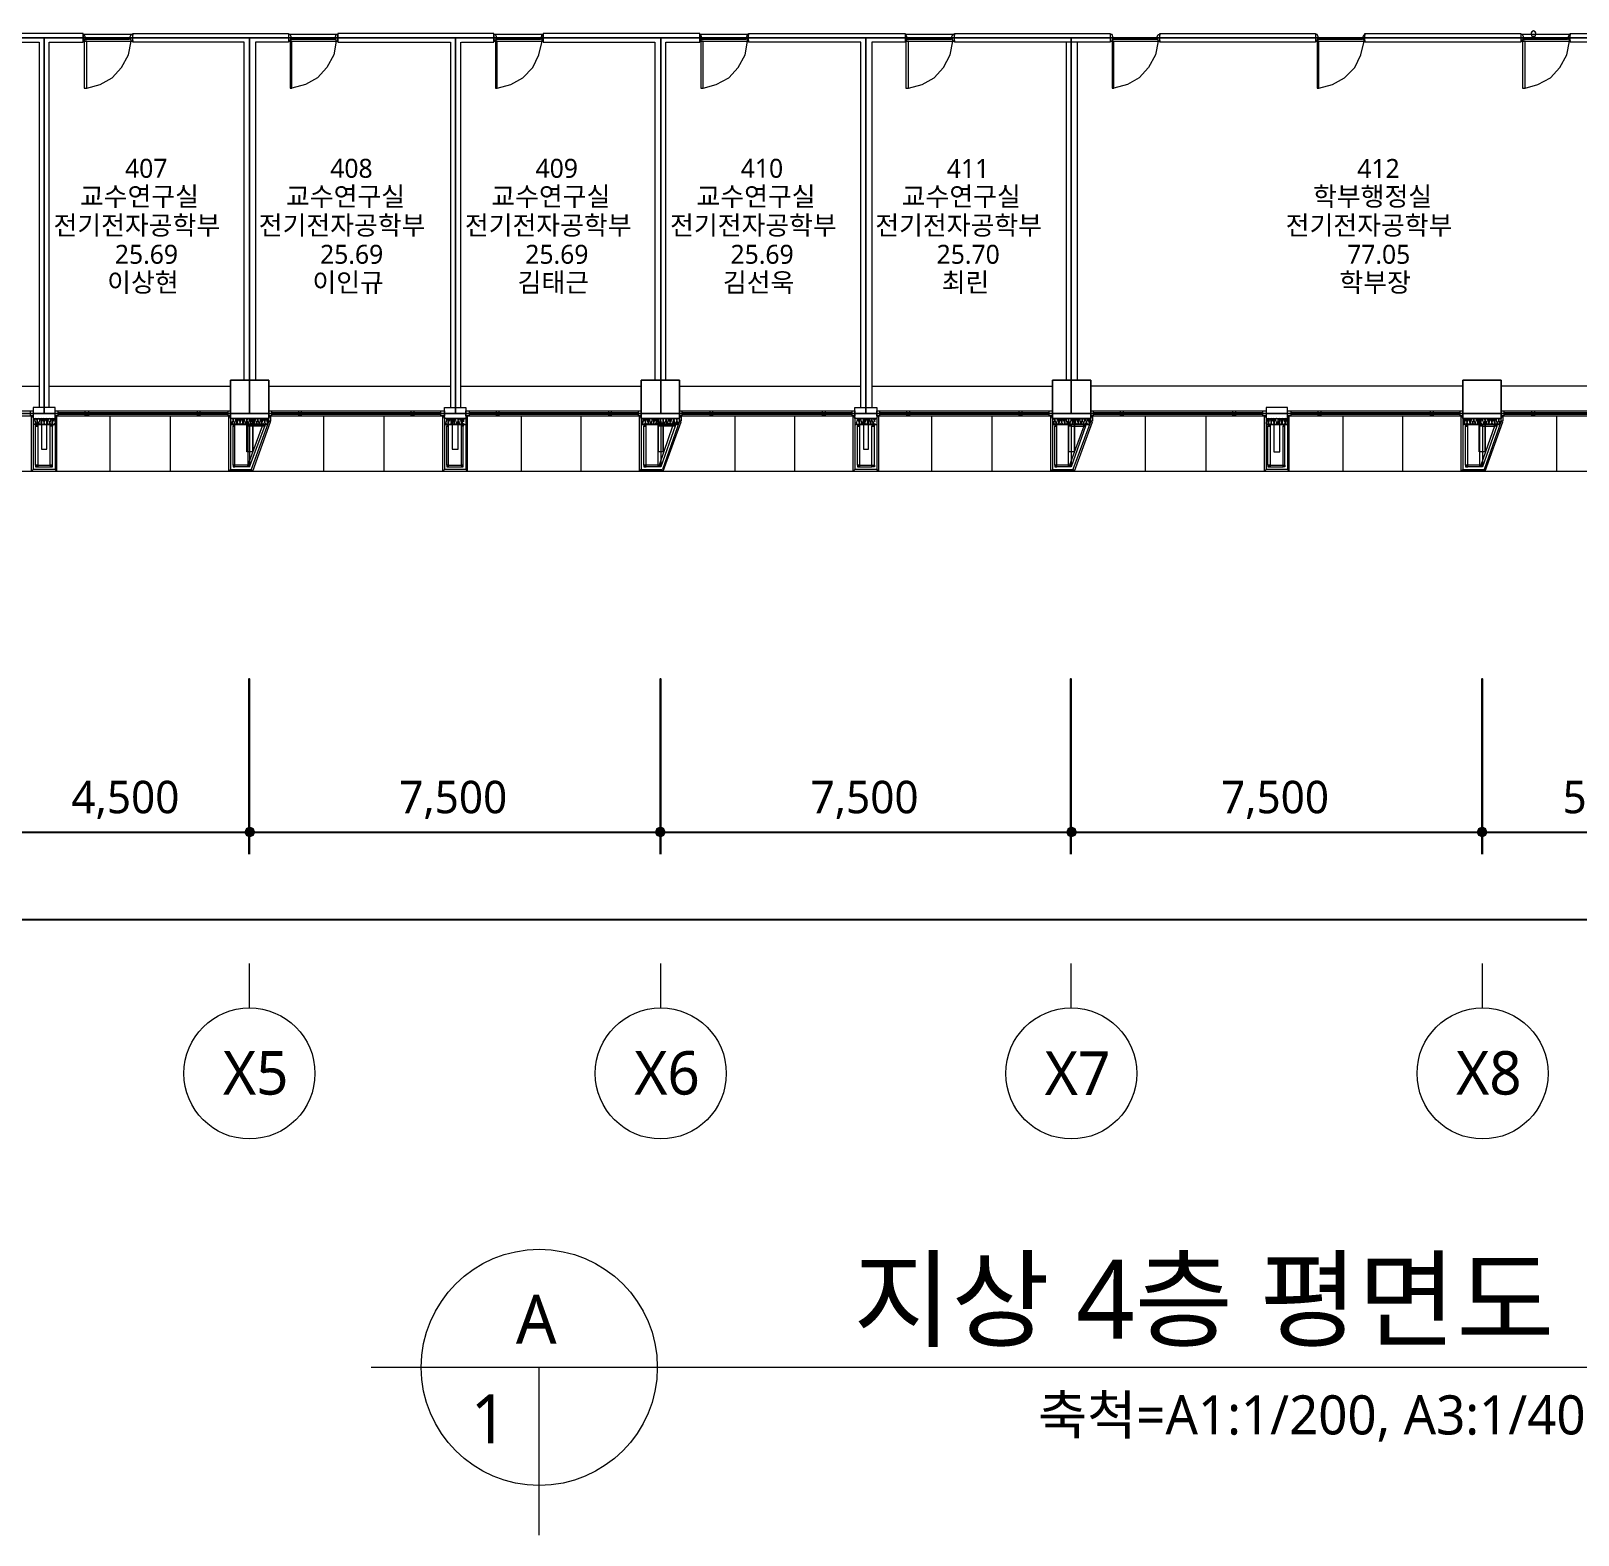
# Model space of a CAD drawing. Header units: millimetres. Extents: x -4005 to 126991, y -1911 to 106703.
# Drawn here: x 45208 to 73449, y -1 to 27450 of the extents above; entities that cross this region are included whole.
import ezdxf

# ---------------------------------------------------------------- set-up
doc = ezdxf.new("R2010")
doc.units = ezdxf.units.MM
for name, color, linetype in [('PDF_문자', 7, 'Continuous'), ('PDF_솔리드 채우기', 7, 'Continuous'), ('PDF_형상', 7, 'Continuous')]:
    doc.layers.add(name, color=color, linetype=linetype)
doc.styles.add('PDF 맑은 고딕', font='malgun.ttf')

msp = doc.modelspace()

# ---------------------------------------------------------------- linework, layer by layer
at = {"layer": 'PDF_솔리드 채우기', "transparency": 33554559}
for points in [[(49134, 12901), (49102, 12823), (49196, 12823)], [(49134, 12901), (49102, 12823), (49196, 12823)], [(49102, 12823), (49134, 12761), (49196, 12823)], [(49102, 12823), (49134, 12761), (49196, 12823)], [(49196, 12932), (49134, 12901), (49196, 12823)], [(49196, 12932), (49134, 12901), (49196, 12823)], [(49134, 12761), (49196, 12730), (49196, 12823)], [(49134, 12761), (49196, 12730), (49196, 12823)], [(49273, 12901), (49196, 12932), (49196, 12823)], [(49273, 12901), (49196, 12932), (49196, 12823)], [(49305, 12823), (49273, 12901), (49196, 12823)], [(49305, 12823), (49273, 12901), (49196, 12823)], [(49196, 12730), (49273, 12761), (49196, 12823)], [(49273, 12761), (49305, 12823), (49196, 12823)], [(49196, 12730), (49273, 12761), (49196, 12823)], [(49273, 12761), (49305, 12823), (49196, 12823)], [(56626, 12901), (56595, 12823), (56704, 12823)], [(56626, 12901), (56595, 12823), (56704, 12823)], [(56595, 12823), (56626, 12761), (56704, 12823)], [(56595, 12823), (56626, 12761), (56704, 12823)], [(56704, 12932), (56626, 12901), (56704, 12823)], [(56704, 12932), (56626, 12901), (56704, 12823)], [(56626, 12761), (56704, 12730), (56704, 12823)], [(56626, 12761), (56704, 12730), (56704, 12823)], [(56766, 12901), (56704, 12932), (56704, 12823)], [(56766, 12901), (56704, 12932), (56704, 12823)], [(56797, 12823), (56766, 12901), (56704, 12823)], [(56797, 12823), (56766, 12901), (56704, 12823)], [(56704, 12730), (56766, 12761), (56704, 12823)], [(56766, 12761), (56797, 12823), (56704, 12823)], [(56704, 12730), (56766, 12761), (56704, 12823)], [(56766, 12761), (56797, 12823), (56704, 12823)], [(64134, 12901), (64103, 12823), (64196, 12823)], [(64134, 12901), (64103, 12823), (64196, 12823)], [(64103, 12823), (64134, 12761), (64196, 12823)], [(64103, 12823), (64134, 12761), (64196, 12823)], [(64196, 12932), (64134, 12901), (64196, 12823)], [(64196, 12932), (64134, 12901), (64196, 12823)], [(64134, 12761), (64196, 12730), (64196, 12823)], [(64134, 12761), (64196, 12730), (64196, 12823)], [(64274, 12901), (64196, 12932), (64196, 12823)], [(64274, 12901), (64196, 12932), (64196, 12823)], [(64305, 12823), (64274, 12901), (64196, 12823)], [(64305, 12823), (64274, 12901), (64196, 12823)], [(64196, 12730), (64274, 12761), (64196, 12823)], [(64274, 12761), (64305, 12823), (64196, 12823)], [(64196, 12730), (64274, 12761), (64196, 12823)], [(64274, 12761), (64305, 12823), (64196, 12823)], [(71627, 12901), (71596, 12823), (71704, 12823)], [(71627, 12901), (71596, 12823), (71704, 12823)], [(71596, 12823), (71627, 12761), (71704, 12823)], [(71596, 12823), (71627, 12761), (71704, 12823)], [(71704, 12932), (71627, 12901), (71704, 12823)], [(71704, 12932), (71627, 12901), (71704, 12823)], [(71627, 12761), (71704, 12730), (71704, 12823)], [(71627, 12761), (71704, 12730), (71704, 12823)], [(71767, 12901), (71704, 12932), (71704, 12823)], [(71767, 12901), (71704, 12932), (71704, 12823)], [(71798, 12823), (71767, 12901), (71704, 12823)], [(71798, 12823), (71767, 12901), (71704, 12823)], [(71704, 12730), (71767, 12761), (71704, 12823)], [(71767, 12761), (71798, 12823), (71704, 12823)], [(71704, 12730), (71767, 12761), (71704, 12823)], [(71767, 12761), (71798, 12823), (71704, 12823)]]:
    msp.add_solid(points, dxfattribs=at)
at = {"layer": 'PDF_형상', "lineweight": 5}
for points in [[(45543, 20580), (45543, 27248), (46164, 27248), (46164, 27404), (43304, 27404), (43304, 27248), (45356, 27248), (45356, 20580)], [(49102, 21077), (49102, 27248), (47066, 27248), (47066, 27404), (49911, 27404), (49911, 27248), (49305, 27248), (49305, 21077)], [(53066, 27248), (53657, 27248), (53657, 27404), (50812, 27404), (50812, 27248), (52864, 27248), (52864, 20580)], [(56797, 21077), (56797, 27248), (57419, 27248), (57419, 27404), (54559, 27404), (54559, 27248), (56595, 27248), (56595, 21077)], [(60357, 20580), (60357, 27248), (58305, 27248), (58305, 27404), (61165, 27404), (61165, 27248), (60559, 27248), (60559, 20580)], [(75357, 20580), (75357, 27248), (73305, 27248), (73305, 27404), (76166, 27404), (76166, 27248), (75559, 27248), (75559, 20580)], [(41703, 27326), (45449, 27326), (49196, 27326), (52958, 27326), (56704, 27326), (60450, 27326), (64196, 27326), (71704, 27326), (75451, 27326)], [(46164, 27279), (46164, 27264), (46180, 27264), (46180, 27295), (46196, 27295), (46196, 27342), (46180, 27388), (46164, 27388), (46164, 27373)], [(47004, 27295), (46196, 27295)], [(46211, 27264), (47019, 27264)], [(46227, 26409), (46475, 26471), (46693, 26595), (46864, 26782), (46988, 27015), (47035, 27264)], [(47066, 27279), (47066, 27264), (47035, 27264), (47035, 27295), (47019, 27295), (47019, 27342), (47035, 27388), (47066, 27388), (47066, 27373)], [(49911, 27279), (49911, 27264), (49942, 27264), (49942, 27295), (49957, 27295), (49957, 27342), (49942, 27388), (49911, 27388), (49911, 27373)], [(50766, 27295), (49942, 27295)], [(49957, 27264), (50781, 27264), (50735, 27015), (50610, 26782), (50439, 26595), (50222, 26471), (49973, 26409)], [(50812, 27279), (50812, 27264), (50781, 27264), (50781, 27295), (50766, 27295), (50766, 27342), (50781, 27388), (50812, 27388), (50812, 27373)], [(53051, 27248), (53051, 20580)], [(53657, 27279), (53657, 27264), (53688, 27264), (53688, 27295), (53704, 27295), (53704, 27342), (53688, 27388), (53657, 27388), (53657, 27373)], [(54512, 27295), (53688, 27295)], [(53719, 27264), (54528, 27264)], [(53719, 26409), (53968, 26471), (54186, 26595), (54372, 26782), (54481, 27015), (54543, 27264)], [(54559, 27279), (54559, 27264), (54543, 27264), (54543, 27295), (54528, 27295), (54528, 27342), (54543, 27388), (54559, 27388), (54559, 27373)], [(57419, 27279), (57419, 27264), (57434, 27264), (57434, 27295), (57450, 27295), (57450, 27342), (57434, 27388), (57419, 27388), (57419, 27373)], [(58258, 27295), (57434, 27295)], [(57465, 27264), (58274, 27264)], [(57481, 26409), (57714, 26471), (57947, 26595), (58118, 26782), (58243, 27015), (58289, 27264)], [(58305, 27279), (58305, 27264), (58289, 27264), (58289, 27295), (58274, 27295), (58274, 27342), (58289, 27388), (58305, 27388), (58305, 27373)], [(61165, 27279), (61165, 27264), (61181, 27264), (61181, 27295), (61196, 27295), (61196, 27342), (61181, 27388), (61165, 27388), (61165, 27373)], [(62004, 27295), (61196, 27295)], [(61212, 27264), (62020, 27264)], [(61227, 26409), (61476, 26471), (61694, 26595), (61865, 26782), (61989, 27015), (62036, 27264)], [(62067, 27279), (62067, 27264), (62036, 27264), (62036, 27295), (62020, 27295), (62020, 27342), (62036, 27388), (62067, 27388), (62067, 27373)], [(64103, 27248), (64103, 21077)], [(64305, 27248), (64305, 21077)], [(64911, 27279), (64911, 27264), (64942, 27264), (64942, 27295), (64958, 27295), (64958, 27342), (64942, 27388), (64911, 27388), (64911, 27373)], [(65766, 27295), (64942, 27295)], [(64958, 27264), (65782, 27264), (65735, 27015), (65611, 26782), (65440, 26595), (65222, 26471), (64974, 26409)], [(65813, 27279), (65813, 27264), (65782, 27264), (65782, 27295), (65766, 27295), (65766, 27342), (65782, 27388), (65813, 27388), (65813, 27373)], [(68658, 27279), (68658, 27264), (68689, 27264), (68689, 27295), (68704, 27295), (68704, 27342), (68689, 27388), (68658, 27388), (68658, 27373)], [(69513, 27295), (68689, 27295)], [(68720, 27264), (69528, 27264)], [(68720, 26409), (68969, 26471), (69186, 26595), (69373, 26782), (69481, 27015), (69544, 27264)], [(69559, 27279), (69559, 27264), (69544, 27264), (69544, 27295), (69528, 27295), (69528, 27342), (69544, 27388), (69559, 27388), (69559, 27373)], [(72404, 27279), (72404, 27264), (72435, 27264), (72435, 27295), (72451, 27295), (72451, 27342), (72435, 27388), (72404, 27388), (72404, 27373)], [(73259, 27295), (72435, 27295)], [(72466, 27264), (73274, 27264)], [(72482, 26409), (72715, 26471), (72948, 26595), (73119, 26782), (73243, 27015), (73290, 27264)], [(73305, 27279), (73305, 27264), (73290, 27264), (73290, 27295), (73274, 27295), (73274, 27342), (73290, 27388), (73305, 27388), (73305, 27373)], [(42045, 20968), (45356, 20968)], [(45543, 20968), (48854, 20968)], [(49553, 20968), (52864, 20968)], [(53051, 20968), (56346, 20968)], [(57046, 20968), (60357, 20968)], [(60559, 20968), (63854, 20968)], [(71347, 20968), (64554, 20968)], [(75342, 20968), (72046, 20968)], [(75451, 20471), (71704, 20471), (64196, 20471), (60450, 20471), (56704, 20471), (52958, 20471), (49196, 20471), (45449, 20471), (41703, 20471)], [(42045, 20518), (45247, 20518)], [(42045, 20424), (45247, 20424)], [(45403, 20378), (45387, 20362), (45387, 20347), (45387, 20300), (45387, 20284), (45387, 20269), (45372, 20269), (45356, 20284), (45356, 20300), (45372, 20347), (45372, 20362), (45356, 20378), (45341, 20362), (45325, 20347), (45310, 20362), (45294, 20378), (45278, 20362), (45278, 20347), (45294, 20300), (45294, 20284), (45278, 20269), (45263, 20269), (45263, 20284), (45263, 20300), (45263, 20347), (45263, 20362), (45247, 20378)], [(45652, 20378), (45636, 20362), (45636, 20347), (45652, 20300), (45636, 20284), (45636, 20269), (45620, 20269), (45605, 20284), (45605, 20300), (45620, 20347), (45620, 20362), (45605, 20378), (45589, 20362), (45589, 20347), (45589, 20300), (45589, 20284), (45589, 20269), (45574, 20269), (45558, 20284), (45558, 20300), (45574, 20347), (45574, 20362), (45543, 20378), (45527, 20362), (45527, 20347), (45543, 20300), (45543, 20284), (45527, 20269), (45512, 20269), (45512, 20284), (45512, 20300), (45512, 20347), (45512, 20362), (45496, 20378)], [(45652, 20518), (48854, 20518)], [(45652, 20424), (48854, 20424)], [(45698, 20486), (48807, 20486)], [(45698, 20455), (48807, 20455)], [(46646, 20424), (46646, 19414)], [(47750, 20424), (47750, 19414)], [(49538, 20284), (49538, 20300), (49538, 20347), (49538, 20362), (49538, 20378), (49522, 20378), (49507, 20362), (49507, 20347), (49522, 20300), (49522, 20284), (49507, 20269), (49491, 20284), (49475, 20300), (49460, 20284), (49444, 20269), (49429, 20284), (49429, 20300), (49444, 20347), (49444, 20362), (49429, 20378), (49413, 20378), (49413, 20362), (49413, 20347), (49413, 20300), (49413, 20284), (49398, 20269), (49382, 20284), (49382, 20300), (49398, 20347), (49398, 20362), (49382, 20378), (49367, 20378), (49351, 20362), (49351, 20347), (49367, 20300), (49367, 20284), (49351, 20269), (49336, 20284), (49336, 20300), (49351, 20347), (49351, 20362), (49336, 20378), (49320, 20378), (49305, 20362), (49305, 20347), (49320, 20300), (49320, 20284), (49305, 20269), (49289, 20284), (49289, 20300), (49289, 20347), (49289, 20362), (49289, 20378), (49273, 20378), (49258, 20362), (49258, 20347), (49273, 20300), (49273, 20284), (49258, 20269), (49227, 20284), (49227, 20300), (49242, 20347), (49242, 20362), (49227, 20378), (49211, 20378), (49211, 20362), (49211, 20347), (49211, 20300), (49211, 20284), (49196, 20269), (49180, 20284), (49180, 20300), (49196, 20347), (49196, 20362), (49180, 20378), (49165, 20378), (49165, 20362), (49149, 20347), (49165, 20300), (49165, 20284), (49149, 20269), (49134, 20284), (49134, 20300), (49149, 20347), (49149, 20362), (49134, 20378), (49118, 20378), (49102, 20362), (49102, 20347), (49118, 20300), (49118, 20284), (49102, 20269), (49087, 20284), (49087, 20300), (49087, 20347), (49087, 20362), (49087, 20378), (49071, 20378), (49056, 20362), (49056, 20347), (49071, 20300), (49071, 20284), (49056, 20269), (49040, 20284), (49025, 20300), (49009, 20284), (48994, 20269), (48978, 20284), (48978, 20300), (48994, 20347), (48994, 20362), (48978, 20378), (48963, 20378), (48963, 20362), (48963, 20347), (48963, 20300), (48963, 20284), (48947, 20269), (48931, 20284), (48931, 20300), (48947, 20347), (48947, 20362), (48931, 20378), (48916, 20378), (48900, 20362), (48900, 20347), (48916, 20300), (48916, 20284), (48900, 20269), (48885, 20284), (48885, 20300), (48900, 20347), (48900, 20362), (48885, 20378), (48869, 20378), (48854, 20362), (48854, 20347), (48869, 20300), (48869, 20284), (48854, 20269), (49538, 20269)], [(49258, 19771), (49258, 20378), (49258, 19771), (49149, 19771), (49149, 20378), (49149, 19771)], [(49553, 20518), (52755, 20518)], [(49553, 20424), (52755, 20424)], [(49553, 20331), (49553, 20409), (49584, 20409), (49584, 20331), (49553, 20331), (49584, 20315)], [(49600, 20486), (52693, 20486)], [(49600, 20455), (52693, 20455)], [(50548, 20424), (50548, 19414)], [(51652, 20424), (51652, 19414)], [(53113, 20284), (53113, 20269), (53097, 20284), (53082, 20284), (53082, 20300), (53097, 20347), (53097, 20362), (53082, 20378), (53066, 20362), (53066, 20347), (53066, 20300), (53066, 20284), (53066, 20269), (53051, 20269), (53035, 20284), (53035, 20300), (53051, 20347), (53051, 20362), (53035, 20378), (53020, 20362), (53004, 20347), (53004, 20362), (52973, 20378), (52958, 20362), (52958, 20347), (52973, 20300), (52973, 20284), (52958, 20269), (52942, 20269), (52942, 20284), (52942, 20300), (52942, 20347), (52942, 20362), (52926, 20378), (52911, 20362), (52911, 20347), (52926, 20300), (52926, 20284), (52911, 20269), (52895, 20269), (52880, 20284), (52880, 20300), (52895, 20347), (52895, 20362), (52880, 20378), (52864, 20362), (52864, 20347), (52880, 20300), (52880, 20284), (52864, 20269), (52849, 20269), (52833, 20284), (52833, 20300), (52849, 20347), (52849, 20362), (52833, 20378), (52818, 20362), (52818, 20347), (52818, 20300), (52818, 20284), (52818, 20269), (52802, 20269), (52787, 20284), (52787, 20300), (52802, 20347), (52802, 20362), (52787, 20378)], [(52895, 20378), (52895, 19818), (53004, 19818), (53004, 20378)], [(53113, 20315), (53113, 20347), (53113, 20362), (53128, 20378)], [(53144, 20518), (56346, 20518)], [(53144, 20424), (56346, 20424)], [(53206, 20486), (56300, 20486)], [(53206, 20455), (56300, 20455)], [(54154, 20424), (54154, 19414)], [(55243, 20424), (55243, 19414)], [(56921, 20269), (56968, 20238), (56704, 19492), (56657, 19523), (56657, 20269), (56626, 20284), (56626, 20300), (56611, 20284), (56595, 20269), (56579, 20284), (56579, 20300), (56595, 20347), (56595, 20362), (56579, 20378), (56564, 20378), (56564, 20362), (56564, 20347), (56564, 20300), (56564, 20284), (56548, 20269), (56533, 20284), (56533, 20300), (56548, 20347), (56548, 20362), (56533, 20378), (56517, 20378), (56502, 20362), (56502, 20347), (56517, 20300), (56517, 20284), (56502, 20269), (56486, 20284), (56486, 20300), (56486, 20347), (56486, 20362), (56486, 20378), (56471, 20378), (56455, 20362), (56455, 20347), (56471, 20300), (56471, 20284), (56455, 20269), (56440, 20284), (56424, 20300), (56424, 20284), (56393, 20269), (56377, 20284), (56377, 20300), (56393, 20347), (56393, 20362), (56377, 20378), (56362, 20378), (56362, 20362), (56362, 20347), (56362, 20300), (56362, 20284), (56346, 20269), (57030, 20269)], [(56937, 20238), (56704, 20238), (56657, 20269), (56673, 20284), (56673, 20300), (56657, 20347), (56657, 20362), (56673, 20378), (56688, 20378), (56688, 20362), (56688, 20347), (56688, 20300), (56688, 20284), (56704, 20269), (56719, 20284), (56719, 20300), (56704, 20347), (56704, 20362), (56719, 20378), (56735, 20378), (56750, 20362), (56750, 20347), (56735, 20300), (56735, 20284), (56750, 20269), (56766, 20284), (56766, 20300), (56750, 20347), (56750, 20362), (56766, 20378), (56781, 20378), (56797, 20362), (56797, 20347), (56781, 20300), (56781, 20284), (56797, 20269), (56813, 20284), (56813, 20300), (56813, 20347), (56813, 20362), (56813, 20378), (56828, 20378), (56844, 20362), (56844, 20347), (56828, 20300), (56828, 20284), (56844, 20269), (56859, 20284), (56875, 20300), (56890, 20284), (56906, 20269), (56921, 20284), (56921, 20300), (56906, 20347), (56906, 20362), (56921, 20378), (56937, 20378), (56937, 20362), (56937, 20347), (56937, 20300), (56937, 20284), (56952, 20269), (56968, 20284), (56968, 20300), (56952, 20347), (56952, 20362), (56968, 20378), (56984, 20378), (56999, 20362), (56999, 20347), (56984, 20300), (56984, 20284), (56999, 20269), (57015, 20284), (57015, 20300), (56999, 20347), (56999, 20362), (57015, 20378), (57030, 20378), (57046, 20362), (57046, 20347), (57030, 20300), (57030, 20284)], [(56750, 19771), (56750, 20378), (56750, 19771), (56657, 19771), (56657, 20378), (56657, 19771)], [(57046, 20518), (60248, 20518)], [(57046, 20424), (60248, 20424)], [(57077, 20315), (57046, 20331), (57046, 20409), (57077, 20409), (57077, 20331), (57046, 20331)], [(57092, 20486), (60201, 20486)], [(57092, 20455), (60201, 20455)], [(58056, 20424), (58056, 19414)], [(59144, 20424), (59144, 19414)], [(60621, 20284), (60605, 20269), (60590, 20284), (60590, 20300), (60605, 20347), (60590, 20362), (60574, 20378), (60559, 20362), (60559, 20347), (60574, 20300), (60574, 20284), (60559, 20269), (60543, 20269), (60543, 20284), (60543, 20300), (60543, 20347), (60543, 20362), (60528, 20378), (60512, 20362), (60512, 20347), (60528, 20300), (60528, 20284), (60512, 20269), (60497, 20269), (60481, 20284), (60481, 20300), (60497, 20347), (60497, 20362), (60481, 20378), (60466, 20362), (60466, 20347), (60481, 20300), (60466, 20284), (60466, 20269), (60450, 20269), (60434, 20284), (60434, 20300), (60450, 20347), (60450, 20362), (60434, 20378), (60419, 20362), (60419, 20347), (60419, 20300), (60419, 20284), (60419, 20269), (60403, 20269), (60388, 20284), (60388, 20300), (60403, 20347), (60403, 20362), (60372, 20378), (60357, 20362), (60357, 20347), (60372, 20300), (60372, 20284), (60357, 20269), (60341, 20269), (60341, 20284), (60341, 20300), (60341, 20347), (60341, 20362), (60326, 20378), (60310, 20362), (60310, 20347), (60326, 20300), (60326, 20284), (60310, 20269), (60295, 20269), (60279, 20284), (60279, 20300), (60295, 20347), (60295, 20362), (60279, 20378)], [(60403, 20378), (60403, 19818), (60497, 19818), (60497, 20378)], [(60621, 20315), (60605, 20347), (60621, 20362), (60637, 20378)], [(60652, 20518), (63854, 20518)], [(60652, 20424), (63854, 20424)], [(60699, 20486), (63792, 20486)], [(60699, 20455), (63792, 20455)], [(61647, 20424), (61647, 19414)], [(62751, 20424), (62751, 19414)], [(64538, 20284), (64538, 20300), (64538, 20347), (64538, 20362), (64538, 20378), (64523, 20378), (64507, 20362), (64507, 20347), (64523, 20300), (64523, 20284), (64507, 20269), (64476, 20284), (64476, 20300), (64461, 20284), (64445, 20269), (64429, 20284), (64429, 20300), (64445, 20347), (64445, 20362), (64429, 20378), (64414, 20378), (64414, 20362), (64398, 20347), (64414, 20300), (64414, 20284), (64398, 20269), (64383, 20284), (64383, 20300), (64398, 20347), (64398, 20362), (64383, 20378), (64367, 20378), (64352, 20362), (64352, 20347), (64367, 20300), (64367, 20284), (64352, 20269), (64336, 20284), (64336, 20300), (64336, 20347), (64336, 20362), (64336, 20378), (64321, 20378), (64305, 20362), (64305, 20347), (64321, 20300), (64321, 20284), (64305, 20269), (64290, 20284), (64274, 20300), (64274, 20284), (64243, 20269), (64227, 20284), (64227, 20300), (64243, 20347), (64243, 20362), (64227, 20378), (64212, 20378), (64212, 20362), (64212, 20347), (64212, 20300), (64212, 20284), (64196, 20269), (64181, 20284), (64181, 20300), (64196, 20347), (64196, 20362), (64181, 20378), (64165, 20378), (64150, 20362), (64150, 20347), (64165, 20300), (64165, 20284), (64150, 20269), (64134, 20284), (64134, 20300), (64150, 20347), (64150, 20362), (64134, 20378), (64119, 20378), (64103, 20362), (64103, 20347), (64119, 20300), (64119, 20284), (64103, 20269), (64087, 20284), (64087, 20300), (64087, 20347), (64087, 20362), (64087, 20378), (64072, 20378), (64056, 20362), (64056, 20347), (64072, 20300), (64072, 20284), (64056, 20269), (64041, 20284), (64025, 20300), (64010, 20284), (63994, 20269), (63979, 20284), (63979, 20300), (63994, 20347), (63994, 20362), (63979, 20378), (63963, 20378), (63963, 20362), (63963, 20347), (63963, 20300), (63963, 20284), (63948, 20269), (63932, 20284), (63932, 20300), (63948, 20347), (63948, 20362), (63932, 20378), (63916, 20378), (63901, 20362), (63901, 20347), (63916, 20300), (63916, 20284), (63901, 20269), (63885, 20284), (63885, 20300), (63901, 20347), (63885, 20362), (63885, 20378), (63870, 20378), (63854, 20362), (63854, 20347), (63870, 20300), (63870, 20284), (63854, 20269), (64523, 20269)], [(64258, 19771), (64258, 20378), (64258, 19771), (64150, 19771), (64150, 20378), (64150, 19771)], [(64554, 20518), (67756, 20518)], [(64554, 20424), (67756, 20424)], [(64600, 20486), (67694, 20486)], [(64600, 20455), (67694, 20455)], [(65549, 20424), (65549, 19414)], [(66652, 20424), (66652, 19414)], [(67896, 20378), (67880, 20362), (67880, 20347), (67896, 20300), (67896, 20284), (67880, 20269), (67865, 20269), (67849, 20284), (67849, 20300), (67865, 20347), (67865, 20362), (67849, 20378), (67834, 20362), (67834, 20347), (67849, 20300), (67849, 20284), (67834, 20269), (67818, 20269), (67803, 20284), (67803, 20300), (67818, 20347), (67818, 20362), (67803, 20378), (67787, 20362), (67787, 20347), (67787, 20300), (67787, 20284), (67787, 20269), (67772, 20269), (67756, 20284), (67756, 20300), (67772, 20347), (67772, 20362), (67756, 20378)], [(68145, 20378), (68129, 20362), (68129, 20347), (68145, 20300), (68145, 20284), (68129, 20269), (68114, 20269), (68114, 20284), (68114, 20300), (68114, 20347), (68114, 20362), (68098, 20378), (68082, 20362), (68082, 20347), (68098, 20300), (68098, 20284), (68082, 20269), (68067, 20269), (68051, 20284), (68051, 20300), (68067, 20347), (68067, 20362), (68051, 20378), (68036, 20362), (68036, 20347), (68036, 20300), (68036, 20284), (68036, 20269), (68020, 20269), (68005, 20284), (68005, 20300), (68020, 20347), (68020, 20362), (68005, 20378)], [(68145, 20518), (71347, 20518)], [(68145, 20424), (71347, 20424)], [(68207, 20486), (71300, 20486)], [(68207, 20455), (71300, 20455)], [(69155, 20424), (69155, 19414)], [(70243, 20424), (70243, 19414)], [(72031, 20284), (72031, 20300), (72046, 20347), (72046, 20362), (72031, 20378), (72015, 20378), (72000, 20362), (72000, 20347), (72015, 20300), (72015, 20284), (72000, 20269), (71984, 20284), (71984, 20300), (72000, 20347), (72000, 20362), (71984, 20378), (71969, 20378), (71953, 20362), (71953, 20347), (71969, 20300), (71969, 20284), (71953, 20269), (71938, 20284), (71938, 20300), (71938, 20347), (71938, 20362), (71938, 20378), (71922, 20378), (71906, 20362), (71906, 20347), (71922, 20300), (71922, 20284), (71906, 20269), (71875, 20284), (71875, 20300), (71860, 20284), (71844, 20269), (71829, 20284), (71829, 20300), (71844, 20347), (71844, 20362), (71829, 20378), (71813, 20378), (71813, 20362), (71813, 20347), (71813, 20300), (71813, 20284), (71798, 20269), (71782, 20284), (71782, 20300), (71798, 20347), (71798, 20362), (71782, 20378), (71767, 20378), (71751, 20362), (71751, 20347), (71767, 20300), (71767, 20284), (71751, 20269), (71735, 20284), (71735, 20300), (71751, 20347), (71735, 20362), (71735, 20378), (71720, 20378), (71704, 20362), (71704, 20347), (71720, 20300), (71720, 20284), (71704, 20269), (71689, 20284), (71673, 20300), (71673, 20284), (71642, 20269), (71627, 20284), (71627, 20300), (71642, 20347), (71642, 20362), (71627, 20378), (71611, 20378), (71611, 20362), (71611, 20347), (71611, 20300), (71611, 20284), (71596, 20269), (71580, 20284), (71580, 20300), (71596, 20347), (71596, 20362), (71580, 20378), (71564, 20378), (71549, 20362), (71549, 20347), (71564, 20300), (71564, 20284), (71549, 20269), (71533, 20284), (71533, 20300), (71549, 20347), (71549, 20362), (71533, 20378), (71518, 20378), (71502, 20362), (71502, 20347), (71518, 20300), (71518, 20284), (71502, 20269), (71487, 20284), (71487, 20300), (71487, 20347), (71487, 20362), (71487, 20378), (71471, 20378), (71456, 20362), (71456, 20347), (71471, 20300), (71471, 20284), (71456, 20269), (71440, 20284), (71425, 20300), (71409, 20284), (71393, 20269), (71378, 20284), (71378, 20300), (71393, 20347), (71393, 20362), (71378, 20378), (71362, 20378), (71362, 20362), (71362, 20347), (71362, 20300), (71362, 20284), (71347, 20269), (72031, 20269)], [(71751, 19771), (71751, 20378), (71751, 19771), (71642, 19771), (71642, 20378), (71642, 19771)], [(72046, 20518), (75249, 20518)], [(72046, 20424), (75249, 20424)], [(72077, 20315), (72046, 20331), (72046, 20409), (72077, 20409), (72077, 20331), (72046, 20331)], [(72093, 20486), (75202, 20486)], [(72093, 20455), (75202, 20455)], [(73057, 20424), (73057, 19414)], [(45247, 20269), (45652, 20269)], [(45294, 19523), (45294, 20238), (45341, 20269)], [(45294, 19492), (45341, 19523), (45558, 19523), (45558, 20238)], [(45341, 19523), (45341, 20238)], [(45605, 19523), (45558, 19523), (45558, 19492), (45605, 19492), (45605, 19523), (45605, 20238), (45558, 20269)], [(48900, 19523), (48900, 20238), (48931, 20269)], [(49444, 20238), (49196, 20238), (49165, 20269), (49165, 19523), (48931, 19523), (48931, 20238)], [(49429, 20238), (49165, 19523), (49196, 19492), (49475, 20238), (49429, 20269)], [(49444, 20269), (49196, 20269), (49196, 19523), (49196, 19492), (49165, 19492), (49165, 19523), (49196, 19523)], [(52755, 20269), (53144, 20269)], [(52802, 19523), (52802, 20238), (52833, 20269)], [(52802, 19492), (52833, 19523), (52833, 20238)], [(52833, 19523), (53066, 19523), (53066, 20238)], [(53097, 19523), (53066, 19523), (53066, 19492), (53097, 19492), (53097, 19523), (53097, 20238), (53066, 20269)], [(56393, 19523), (56393, 20238), (56440, 20269)], [(56657, 19523), (56440, 19523), (56440, 20238)], [(56937, 20269), (56704, 20269), (56704, 20238), (56657, 20238), (56657, 20269), (56704, 20269), (56704, 19523)], [(56921, 20238), (56673, 19523)], [(60248, 20269), (60652, 20269)], [(60295, 19523), (60295, 20238), (60341, 20269)], [(60295, 19492), (60341, 19523), (60341, 20238)], [(60341, 19523), (60559, 19523), (60559, 20238)], [(60605, 19523), (60605, 20238), (60605, 20269), (60559, 20269), (60559, 20238), (60605, 20238), (60559, 20269)], [(63901, 19523), (63901, 20238), (63932, 20269)], [(64150, 19523), (63932, 19523), (63932, 20238)], [(64429, 20269), (64461, 20238), (64196, 19492), (64150, 19523), (64150, 20269), (64196, 20238), (64445, 20238)], [(64429, 20238), (64165, 19523)], [(64445, 20269), (64196, 20269), (64196, 19523)], [(64585, 20315), (64554, 20331)], [(67756, 20269), (68145, 20269)], [(67787, 19523), (67787, 20238), (67834, 20269)], [(67787, 19492), (67834, 19523), (67834, 20238)], [(67834, 19523), (68067, 19523), (68067, 20238)], [(68098, 19523), (68098, 20238), (68098, 20269), (68067, 20269), (68067, 20238), (68098, 20238), (68067, 20269)], [(71393, 19523), (71393, 20238), (71440, 20269)], [(71658, 19523), (71440, 19523), (71440, 20238)], [(71922, 20269), (71969, 20238), (71704, 19492), (71658, 19523), (71658, 20269), (71704, 20238), (71938, 20238)], [(71922, 20238), (71673, 19523)], [(71938, 20269), (71704, 20269), (71704, 19523)], [(45341, 19492), (45558, 19492)], [(45605, 19492), (45558, 19523)], [(48900, 19492), (48931, 19523)], [(49165, 19492), (48931, 19492)], [(52833, 19492), (53066, 19492)], [(53097, 19492), (53066, 19523)], [(56393, 19492), (56440, 19523)], [(56657, 19492), (56440, 19492)], [(60341, 19492), (60559, 19492)], [(60605, 19492), (60559, 19523)], [(63901, 19492), (63932, 19523)], [(64150, 19492), (63932, 19492)], [(67834, 19492), (68067, 19492)], [(68098, 19492), (68067, 19523)], [(71393, 19492), (71440, 19523)], [(71658, 19492), (71440, 19492)], [(19583, 19414), (108825, 19414)], [(49196, 9621), (49196, 10429)], [(56704, 9621), (56704, 10429)], [(64196, 9621), (64196, 10429)], [(71704, 9621), (71704, 10429)], [(51419, 3061), (76181, 3061)], [(54481, 3061), (54481, -1)]]:
    msp.add_lwpolyline(points, dxfattribs=at)
for points in [[(62067, 27248), (62067, 27404), (64911, 27404), (64911, 27248)], [(68067, 27404), (68658, 27404), (68658, 27248), (65813, 27248), (65813, 27404)], [(69559, 27248), (69559, 27404), (72404, 27404), (72404, 27248)], [(72637, 27450), (72606, 27435), (72590, 27404), (72606, 27357), (72637, 27357), (72668, 27357), (72684, 27404), (72668, 27435)], [(45449, 27326), (41703, 27326), (41703, 20471), (45449, 20471)], [(49196, 27326), (45449, 27326), (45449, 20471), (49196, 20471)], [(46164, 27264), (47066, 27264), (47066, 27388), (46164, 27388)], [(46180, 27264), (46180, 26409), (46227, 26409), (46227, 27264)], [(52958, 27326), (49196, 27326), (49196, 20471), (52958, 20471)], [(49911, 27264), (50812, 27264), (50812, 27388), (49911, 27388)], [(49942, 27264), (49942, 26409), (49973, 26409), (49973, 27264)], [(56704, 27326), (52958, 27326), (52958, 20471), (56704, 20471)], [(53657, 27264), (54559, 27264), (54559, 27388), (53657, 27388)], [(53688, 27264), (53688, 26409), (53719, 26409), (53719, 27264)], [(60450, 27326), (56704, 27326), (56704, 20471), (60450, 20471)], [(57419, 27264), (58305, 27264), (58305, 27388), (57419, 27388)], [(57434, 27264), (57434, 26409), (57481, 26409), (57481, 27264)], [(64196, 27326), (60450, 27326), (60450, 20471), (64196, 20471)], [(61165, 27264), (62067, 27264), (62067, 27388), (61165, 27388)], [(61181, 27264), (61181, 26409), (61227, 26409), (61227, 27264)], [(75451, 27326), (64196, 27326), (64196, 20471), (75451, 20471)], [(64942, 27264), (64942, 26409), (64974, 26409), (64974, 27264)], [(68689, 27264), (68689, 26409), (68720, 26409), (68720, 27264)], [(72404, 27264), (73305, 27264), (73305, 27388), (72404, 27388)], [(72435, 27264), (72435, 26409), (72482, 26409), (72482, 27264)], [(49553, 21077), (48854, 21077), (48854, 20378), (49553, 20378)], [(48854, 21077), (49553, 21077), (49553, 20378), (48854, 20378)], [(57046, 21077), (56346, 21077), (56346, 20378), (57046, 20378)], [(56346, 21077), (57046, 21077), (57046, 20378), (56346, 20378)], [(64554, 21077), (63854, 21077), (63854, 20378), (64554, 20378)], [(63854, 21077), (64554, 21077), (64554, 20378), (63854, 20378)], [(72046, 21077), (71347, 21077), (71347, 20378), (72046, 20378)], [(71347, 21077), (72046, 21077), (72046, 20378), (71347, 20378)], [(45201, 20518), (45247, 20518), (45247, 20424), (45201, 20424)], [(45247, 19445), (45216, 19414), (45216, 20409), (45247, 20409)], [(45247, 20378), (45652, 20378), (45652, 20580), (45247, 20580)], [(45325, 20347), (45310, 20300), (45310, 20284), (45325, 20269), (45341, 20269), (45341, 20284), (45341, 20300)], [(45481, 20347), (45496, 20300), (45496, 20284), (45481, 20269), (45465, 20269), (45449, 20284), (45449, 20300), (45465, 20347), (45465, 20362), (45449, 20378), (45434, 20362), (45434, 20347), (45449, 20300), (45449, 20284), (45434, 20269), (45418, 20269), (45403, 20284), (45403, 20300), (45418, 20347), (45418, 20362), (45403, 20378), (45403, 19818), (45496, 19818), (45496, 20378), (45481, 20362)], [(45652, 20518), (45698, 20518), (45698, 20424), (45652, 20424)], [(45652, 19445), (45683, 19414), (45683, 20409), (45652, 20409)], [(46196, 20518), (46258, 20518), (46258, 20424), (46196, 20424)], [(48247, 20518), (48294, 20518), (48294, 20424), (48247, 20424)], [(48807, 20518), (48854, 20518), (48854, 20424), (48807, 20424)], [(48854, 20409), (48854, 19445), (48823, 19414), (48823, 20409)], [(49025, 20300), (49040, 20347), (49040, 20362), (49040, 20378), (49025, 20378), (49009, 20362), (49009, 20347)], [(49475, 20300), (49491, 20347), (49491, 20362), (49475, 20378), (49460, 20378), (49460, 20362), (49460, 20347)], [(49553, 20518), (49600, 20518), (49600, 20424), (49553, 20424)], [(50097, 20518), (50144, 20518), (50144, 20424), (50097, 20424)], [(52149, 20518), (52196, 20518), (52196, 20424), (52149, 20424)], [(52693, 20518), (52755, 20518), (52755, 20424), (52693, 20424)], [(52755, 19445), (52724, 19414), (52724, 20409), (52755, 20409)], [(53144, 20580), (53144, 20378), (52755, 20378), (52755, 20580)], [(53004, 20347), (52989, 20300), (52989, 20284), (53004, 20269), (53020, 20269), (53020, 20284), (53020, 20300)], [(53144, 20518), (53206, 20518), (53206, 20424), (53144, 20424)], [(53144, 19445), (53175, 19414), (53175, 20409), (53144, 20409)], [(53704, 20518), (53750, 20518), (53750, 20424), (53704, 20424)], [(55756, 20518), (55802, 20518), (55802, 20424), (55756, 20424)], [(56300, 20518), (56346, 20518), (56346, 20424), (56300, 20424)], [(56346, 20409), (56346, 19445), (56315, 19414), (56315, 20409)], [(56424, 20300), (56440, 20347), (56440, 20362), (56440, 20378), (56424, 20378), (56408, 20362), (56408, 20347)], [(56626, 20300), (56642, 20347), (56642, 20362), (56626, 20378), (56611, 20378), (56611, 20362), (56611, 20347)], [(56875, 20300), (56890, 20347), (56890, 20362), (56890, 20378), (56875, 20378), (56859, 20362), (56859, 20347)], [(57046, 20518), (57092, 20518), (57092, 20424), (57046, 20424)], [(57605, 20518), (57652, 20518), (57652, 20424), (57605, 20424)], [(59657, 20518), (59704, 20518), (59704, 20424), (59657, 20424)], [(60201, 20518), (60248, 20518), (60248, 20424), (60201, 20424)], [(60248, 19445), (60217, 19414), (60217, 20409), (60248, 20409), (60248, 19445), (60217, 19414), (60683, 19414), (60652, 19445)], [(60652, 20580), (60652, 20378), (60248, 20378), (60248, 20580)], [(60652, 20518), (60699, 20518), (60699, 20424), (60652, 20424)], [(60652, 19445), (60683, 19414), (60683, 20409), (60652, 20409)], [(61196, 20518), (61243, 20518), (61243, 20424), (61196, 20424)], [(63248, 20518), (63295, 20518), (63295, 20424), (63248, 20424)], [(63792, 20518), (63854, 20518), (63854, 20424), (63792, 20424)], [(63854, 20409), (63854, 19445), (63823, 19414), (63823, 20409)], [(64025, 20300), (64041, 20347), (64041, 20362), (64025, 20378), (64010, 20378), (64010, 20362), (64010, 20347)], [(64274, 20300), (64290, 20347), (64290, 20362), (64290, 20378), (64274, 20378), (64258, 20362), (64258, 20347)], [(64476, 20300), (64492, 20347), (64492, 20362), (64476, 20378), (64461, 20378), (64461, 20362), (64461, 20347)], [(64554, 20518), (64600, 20518), (64600, 20424), (64554, 20424)], [(64554, 20331), (64554, 20409), (64585, 20409), (64585, 20331)], [(65098, 20518), (65145, 20518), (65145, 20424), (65098, 20424)], [(67150, 20518), (67196, 20518), (67196, 20424), (67150, 20424)], [(67694, 20518), (67756, 20518), (67756, 20424), (67694, 20424)], [(67756, 19445), (67725, 19414), (67725, 20409), (67756, 20409)], [(67756, 20378), (68145, 20378), (68145, 20580), (67756, 20580)], [(67974, 20347), (67974, 20362), (67943, 20378), (67927, 20362), (67927, 20347), (67943, 20300), (67943, 20284), (67927, 20269), (67911, 20269), (67911, 20284), (67911, 20300), (67911, 20347), (67911, 20362), (67896, 20378), (67896, 19771), (68005, 19771), (68005, 20378), (67989, 20362)], [(67974, 20347), (67958, 20300), (67958, 20284), (67974, 20269), (67989, 20269), (67989, 20284), (67989, 20300)], [(68145, 20518), (68207, 20518), (68207, 20424), (68145, 20424)], [(68145, 19445), (68176, 19414), (68176, 20409), (68145, 20409)], [(68704, 20518), (68751, 20518), (68751, 20424), (68704, 20424)], [(70756, 20518), (70803, 20518), (70803, 20424), (70756, 20424)], [(71300, 20518), (71347, 20518), (71347, 20424), (71300, 20424)], [(71347, 20409), (71347, 19445), (71316, 19414), (71316, 20409)], [(71425, 20300), (71440, 20347), (71440, 20362), (71425, 20378), (71409, 20362), (71409, 20347)], [(71673, 20300), (71689, 20347), (71689, 20362), (71689, 20378), (71673, 20378), (71658, 20362), (71658, 20347)], [(71875, 20300), (71891, 20347), (71891, 20362), (71875, 20378), (71860, 20378), (71860, 20362), (71860, 20347)], [(72046, 20518), (72093, 20518), (72093, 20424), (72046, 20424)], [(72606, 20518), (72653, 20518), (72653, 20424), (72606, 20424)], [(45294, 20269), (45294, 20238), (45341, 20238), (45341, 20269)], [(45605, 20269), (45605, 20238), (45558, 20238), (45558, 20269)], [(48900, 20269), (48900, 20238), (48931, 20238), (48931, 20269)], [(49196, 20269), (49196, 20238), (49165, 20238), (49165, 20269)], [(49584, 20315), (49553, 20331), (49227, 19445), (49258, 19414)], [(49475, 20269), (49475, 20238), (49429, 20238), (49429, 20269)], [(52802, 20269), (52802, 20238), (52833, 20238), (52833, 20269)], [(53097, 20269), (53097, 20238), (53066, 20238), (53066, 20269)], [(56393, 20269), (56393, 20238), (56440, 20238), (56440, 20269)], [(57077, 20315), (57046, 20331), (56735, 19445), (56750, 19414)], [(56968, 20269), (56968, 20238), (56921, 20238), (56921, 20269)], [(60295, 20269), (60295, 20238), (60341, 20238), (60341, 20269)], [(63901, 20269), (63901, 20238), (63932, 20238), (63932, 20269)], [(64196, 20269), (64196, 20238), (64150, 20238), (64150, 20269)], [(64585, 20315), (64554, 20331), (64227, 19445), (64258, 19414)], [(64461, 20269), (64461, 20238), (64429, 20238), (64429, 20269)], [(67787, 20269), (67787, 20238), (67834, 20238), (67834, 20269)], [(71393, 20269), (71393, 20238), (71440, 20238), (71440, 20269)], [(71704, 20269), (71704, 20238), (71658, 20238), (71658, 20269)], [(72077, 20315), (72046, 20331), (71735, 19445), (71751, 19414)], [(71969, 20269), (71969, 20238), (71922, 20238), (71922, 20269)], [(45294, 19523), (45294, 19492), (45341, 19492), (45341, 19523)], [(48900, 19523), (48900, 19492), (48931, 19492), (48931, 19523)], [(52802, 19523), (52802, 19492), (52833, 19492), (52833, 19523)], [(56393, 19523), (56393, 19492), (56440, 19492), (56440, 19523)], [(56704, 19523), (56704, 19492), (56657, 19492), (56657, 19523)], [(60295, 19523), (60295, 19492), (60341, 19492), (60341, 19523)], [(60605, 19523), (60605, 19492), (60559, 19492), (60559, 19523)], [(63901, 19523), (63901, 19492), (63932, 19492), (63932, 19523)], [(64196, 19523), (64196, 19492), (64150, 19492), (64150, 19523)], [(67787, 19523), (67787, 19492), (67834, 19492), (67834, 19523)], [(68098, 19523), (68098, 19492), (68067, 19492), (68067, 19523)], [(71393, 19523), (71393, 19492), (71440, 19492), (71440, 19523)], [(71704, 19523), (71704, 19492), (71658, 19492), (71658, 19523)], [(45247, 19445), (45216, 19414), (45683, 19414), (45652, 19445)], [(49227, 19445), (49242, 19414), (48823, 19414), (48854, 19445)], [(52755, 19445), (52724, 19414), (53175, 19414), (53144, 19445)], [(56719, 19445), (56750, 19414), (56331, 19414), (56346, 19445)], [(64227, 19445), (64243, 19414), (63823, 19414), (63854, 19445)], [(67756, 19445), (67725, 19414), (68176, 19414), (68145, 19445)], [(71720, 19445), (71751, 19414), (71316, 19414), (71347, 19445)]]:
    msp.add_lwpolyline(points, close=True, dxfattribs=at)
at = {"layer": 'PDF_형상', "lineweight": 25}
for points in [[(49193, 12423), (49193, 15625)], [(56701, 12423), (56701, 15625)], [(64193, 12423), (64193, 15625)], [(71701, 12423), (71701, 15625)]]:
    msp.add_lwpolyline(points, close=True, dxfattribs=at)
for points in [[(44297, 12827), (49597, 12827)], [(48804, 12827), (57089, 12827)], [(56297, 12827), (64597, 12827)], [(63789, 12827), (72089, 12827)], [(71297, 12827), (77095, 12827)], [(109597, 11226), (44297, 11226)]]:
    msp.add_lwpolyline(points, dxfattribs=at)
at = {"layer": 'PDF_형상', "lineweight": 5}
for centre, radius in [((49197, 8424), 1196), ((56705, 8424), 1196), ((64198, 8424), 1196), ((71706, 8424), 1196), ((54487, 3059), 2155)]:
    msp.add_circle(centre, radius, dxfattribs=at)

# ---------------------------------------------------------------- texts
at = {"layer": 'PDF_문자', "attachment_point": 4, "style": 'PDF 맑은 고딕'}
for s, insert, char_height in [('407', (46926, 24941), 346.4), ('408', (50672, 24941), 346.4), ('409', (54419, 24941), 346.4), ('410', (58165, 24941), 346.4), ('411', (61927, 24941), 346.4), ('412', (69419, 24941), 346.4), ('교수연구실', (46102, 24413), 346.4), ('교수연구실', (49864, 24413), 346.4), ('교수연구실', (53611, 24413), 346.4), ('교수연구실', (57357, 24413), 346.4), ('교수연구실', (61103, 24413), 346.4), ('학부행정실', (68611, 24413), 346.4), ('전기전자공학부', (45620, 23885), 346.4), ('전기전자공학부', (49367, 23885), 346.4), ('전기전자공학부', (53129, 23885), 346.4), ('전기전자공학부', (56875, 23885), 346.4), ('전기전자공학부', (60621, 23885), 346.4), ('전기전자공학부', (68113, 23885), 346.4), ('25.69', (46740, 23371), 346.4), ('25.69', (50486, 23371), 346.4), ('25.69', (54232, 23371), 346.4), ('25.69', (57978, 23371), 346.4), ('25.70', (61740, 23371), 346.4), ('77.05', (69233, 23371), 346.4), ('이상현', (46600, 22843), 346.4), ('이인규', (50346, 22843), 346.4), ('김태근', (54092, 22843), 346.4), ('김선욱', (57839, 22843), 346.4), ('최린', (61833, 22843), 346.4), ('학부장', (69093, 22843), 346.4), ('4,500', (45947, 13415), 592.2), ('7,500', (51931, 13415), 592.2), ('7,500', (59440, 13415), 592.2), ('7,500', (66932, 13415), 592.2), ('5,000', (73166, 13415), 592.2), ('X5', (48714, 8428), 793.3), ('X6', (56222, 8428), 793.3), ('X7', (63714, 8428), 793.3), ('X8', (71223, 8428), 793.3), ('지상 4층 평면도', (60217, 4224), 1430.1), ('A', (54061, 3937), 894), ('1', (53237, 2118), 894), ('축척=A1:1/200, A3:1/400', (63590, 2127), 715.05)]:
    msp.add_mtext(s, dxfattribs=dict(at, insert=insert, char_height=char_height))

doc.saveas('drawing.dxf')
